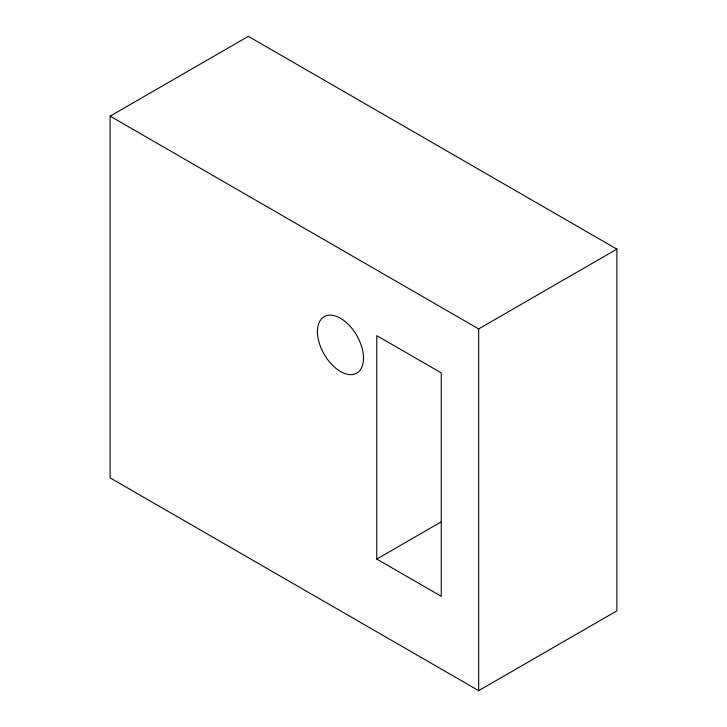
<?xml version="1.0" encoding="UTF-8"?>
<svg xmlns="http://www.w3.org/2000/svg" width="727" height="727" viewBox="0 0 727 727"><rect width="100%" height="100%" fill="white"/><g stroke="black" fill="none" stroke-linecap="round" stroke-linejoin="round"><path stroke-width="1.09" d="M110.122 116.138L248.325 36.35L616.878 249.125L616.878 610.862L478.675 690.65L110.122 477.875L110.122 116.138L478.675 328.922L616.878 249.125M376.768 559.063L441.262 596.304L441.262 372.878L376.768 335.647L376.768 559.063L441.453 521.713M478.675 328.922L478.675 690.65M317.435 331.585A32.579 18.811 60 0 0 351.986 374.569A32.579 18.811 60 0 0 351.986 328.495A32.579 18.811 60 0 0 317.435 331.585"/></g></svg>
